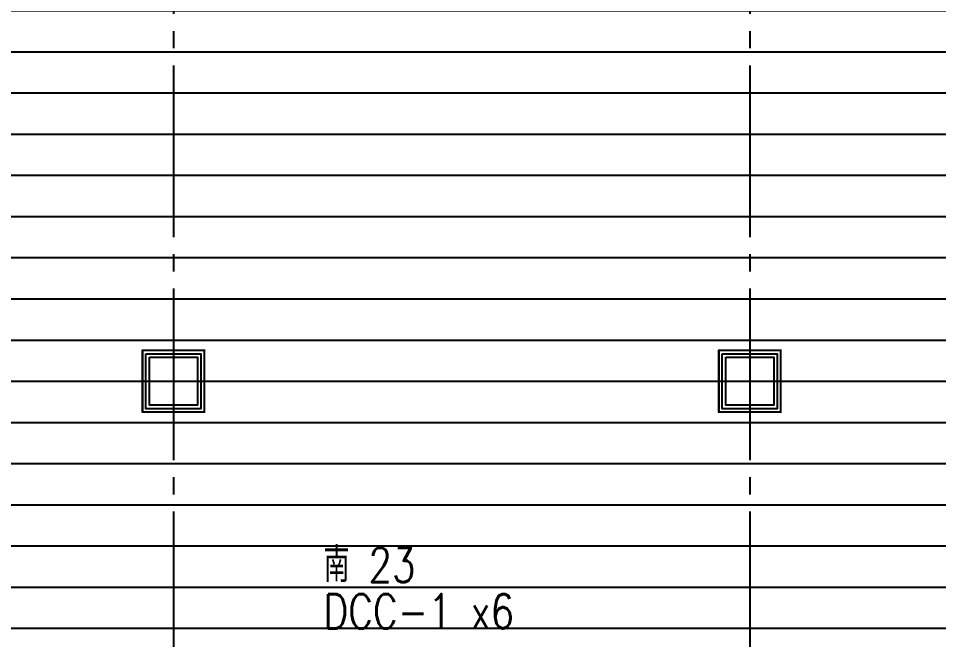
# Model space of a CAD drawing. Extents: x -18489 to 195597, y -1599 to 112111.
# Drawn here: x 19934 to 21275, y 2624 to 3528 of the extents above; entities that cross this region are included whole.
import ezdxf
from ezdxf.enums import TextEntityAlignment as Align

# ---------------------------------------------------------------- set-up
doc = ezdxf.new("R2010")
doc.units = 0
doc.header["$LTSCALE"] = 100
doc.linetypes.add('X-S-FAB-L10$0$COL-CEN-LIN', pattern=[3.25, 2.5, -0.25, 0.25, -0.25])
for name, color, linetype in [('188K-SM-03-F10-ARCH-PA-Y2257103$0$K-AREA', 53, 'Continuous'), ('188K-SM-03-F10-ARCH-PA-Y2257103$0$K-AREA-細區', 53, 'Continuous'), ('188K-SM-03-F10-ARCH-PA-Y2257103$0$K-P1S-4.2-單抗', 53, 'Continuous'), ('188K-SM-07-F10-MECH-CR PIPE-Y2257103$0$00_閥站分組', 1, 'Continuous'), ('X-S-FAB-L10$0$0-DIM-TXT', 8, 'Continuous'), ('X-S-FAB-L10$0$BLOCK', 8, 'Continuous'), ('X-S-FAB-L10$0$CCL', 8, 'X-S-FAB-L10$0$COL-CEN-LIN'), ('X-S-FAB-L10$0$COL-S', 8, 'Continuous'), ('X-S-FAB-L10$0$PEN4', 8, 'Continuous')]:
    doc.layers.add(name, color=color, linetype=linetype)
doc.styles.add('188K-SM-07-F10-MECH-CR PIPE-Y2257103$0$XFM1Q20-200k$0$12P7-XCM2P10$0$AA-TXT', font='simplex.shx', dxfattribs={"bigfont": 'china.shx'})
doc.styles.add('X-S-FAB-L10$0$CHINA', font='simplex.shx', dxfattribs={"width": 0.75, "bigfont": 'chineset.shx'})
doc.styles.add('X-S-FAB-L10$0$Standard', font='', dxfattribs={"width": 0.8})
doc.styles.add('X-S-FAB-L10$0$TG_NOTE_TEXT', font='simplex.shx', dxfattribs={"width": 0.75, "bigfont": 'chineset.shx'})
doc.styles.get('X-S-FAB-L10$0$Standard').set_extended_font_data('Microsoft JhengHei')

# ---------------------------------------------------------------- blocks, each defined once
blk = doc.blocks.new('X-S-FAB-L10$0$FAB2-L05')
at = {"layer": 'X-S-FAB-L10$0$CCL'}
for p, q in [((-6000, 11005), (-6000, 0)), ((-5160, 11005), (-5160, 0)), ((-26880, 3720), (1210, 3720))]:
    blk.add_line(p, q, dxfattribs=at)
at = {"layer": 'X-S-FAB-L10$0$COL-S'}
for points in [[(-6035, 3755), (-5965, 3755), (-5965, 3685), (-6035, 3685)], [(-5195, 3755), (-5125, 3755), (-5125, 3685), (-5195, 3685)]]:
    blk.add_lwpolyline(points, close=True, dxfattribs=at)
blk = doc.blocks.new('X-S-FAB-L10')
at = {"layer": 'X-S-FAB-L10$0$PEN4'}
h = blk.add_hatch(dxfattribs=at)
h.set_pattern_fill('LINE', color=256, scale=480)
h.set_pattern_definition([(0, (0, 0), (0, 60), [])])
h.paths.add_polyline_path([(16745, -35), (15995, -35), (15995, 35), (15925, 35), (15925, -35), (15155, -35), (15155, 35), (15085, 35), (15085, -35), (15155, -35), (15155, -250), (13920, -250), (19914.055, 6000), (21180, 7320), (21180, 5520), (23465, 5520), (23485, 3587.5), (24315, 3587.5), (24315, 1870), (17075, 1870), (17075, 2060), (16745, 2060), (16745, -21.034)])
at = {"layer": 'X-S-FAB-L10$0$COL-S'}
for p, q in [((20125, 3035), (20195, 3035)), ((20125, 2965), (20125, 3035)), ((20195, 3035), (20195, 2965)), ((20965, 3035), (21035, 3035)), ((20965, 2965), (20965, 3035)), ((21035, 3035), (21035, 2965)), ((20195, 2965), (20125, 2965)), ((21035, 2965), (20965, 2965))]:
    blk.add_line(p, q, dxfattribs=at)
at = {"layer": 'X-S-FAB-L10$0$BLOCK'}
blk.add_blockref('X-S-FAB-L10$0$FAB2-L05', (26160, -720), dxfattribs=at)
at = {"style": 'X-S-FAB-L10$0$TG_NOTE_TEXT', "width": 0.5, "flags": 1}
for p in [(7463.301, 9020), (18268.251, 8649), (11197.77, 4800.167), (16485.801, 4800.167), (25420.27, 2635), (13360, 320.001, 0), (7463.301, -33.333)]:
    blk.add_attdef('WH', text='', height=20, dxfattribs=at).set_placement(p, align=Align.BOTTOM_LEFT)
at = {"width": 0.5}
for style, p in [('X-S-FAB-L10$0$TG_NOTE_TEXT', (7585, 9020)), ('X-S-FAB-L10$0$TG_NOTE_TEXT', (18389.95, 8649)), ('X-S-FAB-L10$0$TG_NOTE_TEXT', (11117.5, 4813.5)), ('X-S-FAB-L10$0$TG_NOTE_TEXT', (16607.5, 4813.5)), ('X-S-FAB-L10$0$TG_NOTE_TEXT', (25350, 2635)), ('X-S-FAB-L10$0$Standard', (13129.375, 325.001, 0)), ('X-S-FAB-L10$0$TG_NOTE_TEXT', (7585, -20))]:
    blk.add_attdef('DESC', text='', height=10, dxfattribs=dict(at, style=style)).set_placement(p, align=Align.BOTTOM_LEFT)
for tag, style, p in [('TYPE', 'X-S-FAB-L10$0$TG_NOTE_TEXT', (7619.286, 9020)), ('NO', 'X-S-FAB-L10$0$TG_NOTE_TEXT', (7650.095, 9020)), ('TYPE', 'X-S-FAB-L10$0$TG_NOTE_TEXT', (18424.236, 8649)), ('NO', 'X-S-FAB-L10$0$TG_NOTE_TEXT', (18455.045, 8649)), ('NO', 'X-S-FAB-L10$0$TG_NOTE_TEXT', (11088.595, 4813.5)), ('TYPE', 'X-S-FAB-L10$0$TG_NOTE_TEXT', (11151.786, 4813.5)), ('TYPE', 'X-S-FAB-L10$0$TG_NOTE_TEXT', (16641.786, 4813.5)), ('NO', 'X-S-FAB-L10$0$TG_NOTE_TEXT', (16672.595, 4813.5)), ('NO', 'X-S-FAB-L10$0$TG_NOTE_TEXT', (25313, 2635)), ('TYPE', 'X-S-FAB-L10$0$TG_NOTE_TEXT', (25350, 2635)), ('NO', 'X-S-FAB-L10$0$Standard', (13100, 320.001, 0)), ('TYPE', 'X-S-FAB-L10$0$Standard', (13129.375, 320.001, 0)), ('TYPE', 'X-S-FAB-L10$0$TG_NOTE_TEXT', (7619.286, -20)), ('NO', 'X-S-FAB-L10$0$TG_NOTE_TEXT', (7650.095, -20))]:
    blk.add_attdef(tag, text='', height=10, dxfattribs=dict(at, style=style)).set_placement(p, align=Align.BOTTOM_RIGHT)
at = {"style": 'X-S-FAB-L10$0$TG_NOTE_TEXT', "width": 0.5, "flags": 1}
for rotation, p in [(180, (43, 7480)), (180, (943, 7480)), (90, (24310, 3717.77)), (270, (17080, 1711.699))]:
    blk.add_attdef('WH', text='', height=20, rotation=rotation, dxfattribs=at).set_placement(p, align=Align.BOTTOM_LEFT)
at = {"width": 0.5}
for rotation, style, p in [(180, 'X-S-FAB-L10$0$Standard', (317.625, 7480)), (180, 'X-S-FAB-L10$0$Standard', (1217.625, 7480)), (90, 'X-S-FAB-L10$0$TG_NOTE_TEXT', (24310, 3647.5)), (270, 'X-S-FAB-L10$0$TG_NOTE_TEXT', (17080, 1605))]:
    blk.add_attdef('DESC', text='', height=10, rotation=rotation, dxfattribs=dict(at, style=style)).set_placement(p, align=Align.BOTTOM_LEFT)
for tag, rotation, style, p in [('TYPE', 180, 'X-S-FAB-L10$0$Standard', (317.625, 7480)), ('NO', 180, 'X-S-FAB-L10$0$Standard', (347, 7480)), ('TYPE', 180, 'X-S-FAB-L10$0$Standard', (1217.625, 7480)), ('NO', 180, 'X-S-FAB-L10$0$Standard', (1247, 7480)), ('TYPE', 90, 'X-S-FAB-L10$0$TG_NOTE_TEXT', (24310, 3647.5)), ('NO', 90, 'X-S-FAB-L10$0$TG_NOTE_TEXT', (24310, 3610.5)), ('TYPE', 270, 'X-S-FAB-L10$0$TG_NOTE_TEXT', (17080, 1605)), ('NO', 270, 'X-S-FAB-L10$0$TG_NOTE_TEXT', (17080, 1573))]:
    blk.add_attdef(tag, text='', height=10, rotation=rotation, dxfattribs=dict(at, style=style)).set_placement(p, align=Align.BOTTOM_RIGHT)
at = {"layer": 'X-S-FAB-L10$0$0-DIM-TXT', "style": 'X-S-FAB-L10$0$CHINA', "width": 0.75}
for p in [(667.414, 7855.1, -2689.4), (22627.353, 6728.814), (25644.722, 6728.814), (24778.787, 5569.051), (1118.252, 4980), (417.801, 4594.623), (23874.84, 4355), (22927.43, 4330.122), (23749.869, 3901.367), (417.801, 3765.236), (1118.252, 3730), (417.801, 3115.79), (536.882, 2227.832), (16908.994, 1782.652), (888.445, 880.466), (16977.43, 750), (18878.841, 750), (25641.221, 553.233), (21364.03, 526.894)]:
    blk.add_attdef('HIG', text='', height=80, dxfattribs=at).set_placement(p, align=Align.MIDDLE_LEFT)
blk = doc.blocks.new('188K-SM-07-F10-MECH-CR PIPE-Y2257103')
at = {"layer": '188K-SM-07-F10-MECH-CR PIPE-Y2257103$0$00_閥站分組', "style": '188K-SM-07-F10-MECH-CR PIPE-Y2257103$0$XFM1Q20-200k$0$12P7-XCM2P10$0$AA-TXT', "width": 0.8}
for s, p in [('南 23', (20378.832, 2732.466)), ('DCC-1 x6', (20378.832, 2664.965))]:
    blk.add_text(s, height=50, dxfattribs=at).set_placement(p, align=Align.MIDDLE_LEFT)
blk = doc.blocks.new('188K-SM-03-F10-ARCH-PA-Y2257103')
at = {"layer": '188K-SM-03-F10-ARCH-PA-Y2257103$0$K-AREA', "color": 1, "const_width": 3}
for points in [[(20115, 3045), (20205, 3045), (20205, 2955), (20115, 2955)], [(20955, 3045), (21045, 3045), (21045, 2955), (20955, 2955)]]:
    blk.add_lwpolyline(points, close=True, dxfattribs=at)
at = {"layer": '188K-SM-03-F10-ARCH-PA-Y2257103$0$K-AREA-細區', "const_width": 1}
for points in [[(20115, 3045), (20205, 3045), (20205, 2955), (20115, 2955)], [(20955, 3045), (21045, 3045), (21045, 2955), (20955, 2955)]]:
    blk.add_lwpolyline(points, close=True, dxfattribs=at)
at = {"layer": '188K-SM-03-F10-ARCH-PA-Y2257103$0$K-P1S-4.2-單抗'}
for points in [[(20115, 3045), (20205, 3045), (20205, 2955), (20115, 2955)], [(20955, 3045), (21045, 3045), (21045, 2955), (20955, 2955)], [(20120, 3040), (20200, 3040), (20200, 2960), (20120, 2960)], [(20960, 3040), (21040, 3040), (21040, 2960), (20960, 2960)]]:
    blk.add_lwpolyline(points, close=True, dxfattribs=at)

msp = doc.modelspace()

# ---------------------------------------------------------------- block references
msp.add_blockref('X-S-FAB-L10', (0, 0))

# ---------------------------------------------------------------- next in the draw order: block references
msp.add_blockref('188K-SM-07-F10-MECH-CR PIPE-Y2257103', (0, 0))

# ---------------------------------------------------------------- next in the draw order: block references
msp.add_blockref('188K-SM-03-F10-ARCH-PA-Y2257103', (0, 0))

doc.saveas('drawing.dxf')
